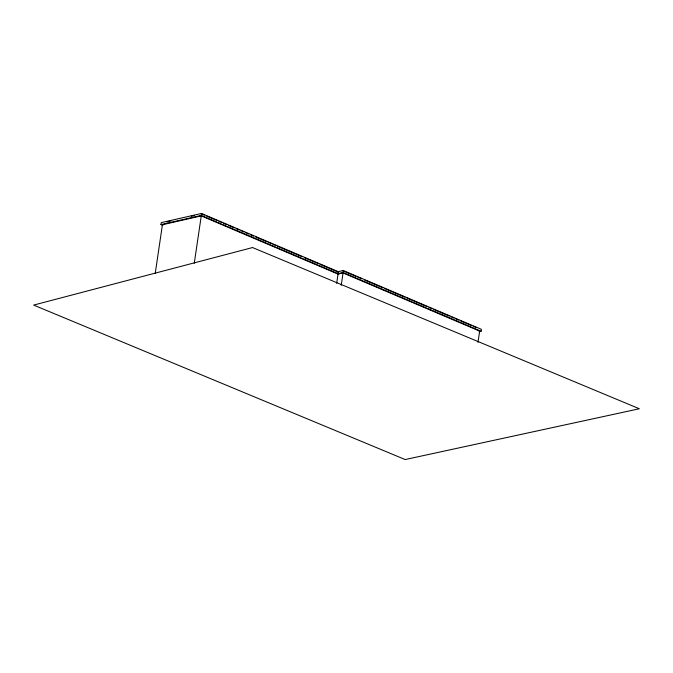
<?xml version="1.0" encoding="UTF-8"?>
<svg xmlns="http://www.w3.org/2000/svg" width="673" height="673" viewBox="0 0 673 673"><rect width="100%" height="100%" fill="white"/><g stroke="black" fill="none" stroke-linecap="round" stroke-linejoin="round"><path stroke-width="1.01" d="M162.9 225.413L160.965 224.589L161.251 222.628L201.479 213.45L338.258 271.665L343.264 270.521L481.405 329.316L481.119 331.267L479.109 331.73M155.27 273.162L162.42 224.757L201.261 215.89L338.039 274.104L343.053 272.96L479.656 331.099L477.981 342.431M160.965 224.589L201.185 215.402L201.479 213.45M194.27 263.269L201.261 215.89M201.185 215.402L337.964 273.617L338.258 271.665M336.668 283.375L338.039 274.104M337.964 273.617L342.978 272.472L343.264 270.521M341.228 285.318L343.053 272.96M166.795 221.863L170.883 220.929M191.334 216.269L194.396 215.57M343.339 271L355.849 276.325M357.767 277.141L361.62 278.782M364.505 280.01L382.786 287.792M384.704 288.608L404.91 297.205M406.837 298.03L427.035 306.627M428.962 307.443L431.847 308.671M433.774 309.487L449.16 316.041M451.087 316.857L453.972 318.093M455.899 318.909L458.784 320.138M460.702 320.954L471.285 325.463M473.212 326.279L476.097 327.507M342.978 272.472L481.119 331.267M201.555 213.93L204.441 215.167M206.367 215.983L216.967 220.492M218.893 221.316L221.779 222.544M223.705 223.36L226.599 224.589M228.526 225.413L234.305 227.869M236.231 228.694L239.117 229.922M241.043 230.738L243.937 231.975M245.864 232.791L248.749 234.019M250.676 234.843L253.57 236.072M255.496 236.888L266.087 241.397M268.014 242.221L270.908 243.449M272.834 244.274L275.72 245.502M277.646 246.318L301.731 256.564M304.617 257.801L318.102 263.538M320.028 264.354L338.326 272.144M252.518 247.555L33.65 305.088L405.171 459.55L639.35 408.763L252.518 247.555"/></g></svg>
